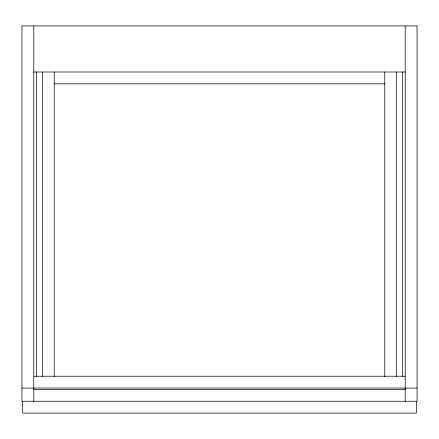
<?xml version="1.0" encoding="UTF-8"?>
<svg xmlns="http://www.w3.org/2000/svg" width="439" height="439" viewBox="0 0 439 439"><rect width="100%" height="100%" fill="white"/><g stroke="black" fill="none" stroke-linecap="round" stroke-linejoin="round"><path stroke-width="0.66" d="M33.803 71.996L405.197 71.996M54.216 83.849L384.784 83.849M33.803 376.223L405.197 376.223M21.95 388.076L417.05 388.076M33.611 389.393L405.389 389.393M416.391 401.246L416.391 413.099L22.608 413.099L22.608 401.246M405.197 25.901L405.197 401.246M402.563 71.996L402.563 376.552M396.636 71.996L396.636 376.552M384.784 71.996L384.784 376.552M54.216 71.996L54.216 376.552M42.364 71.996L42.364 376.552M36.437 71.996L36.437 376.552M33.803 25.901L33.803 401.246M417.05 25.901L21.95 25.901L21.95 401.246L417.05 401.246L417.05 25.901"/></g></svg>
